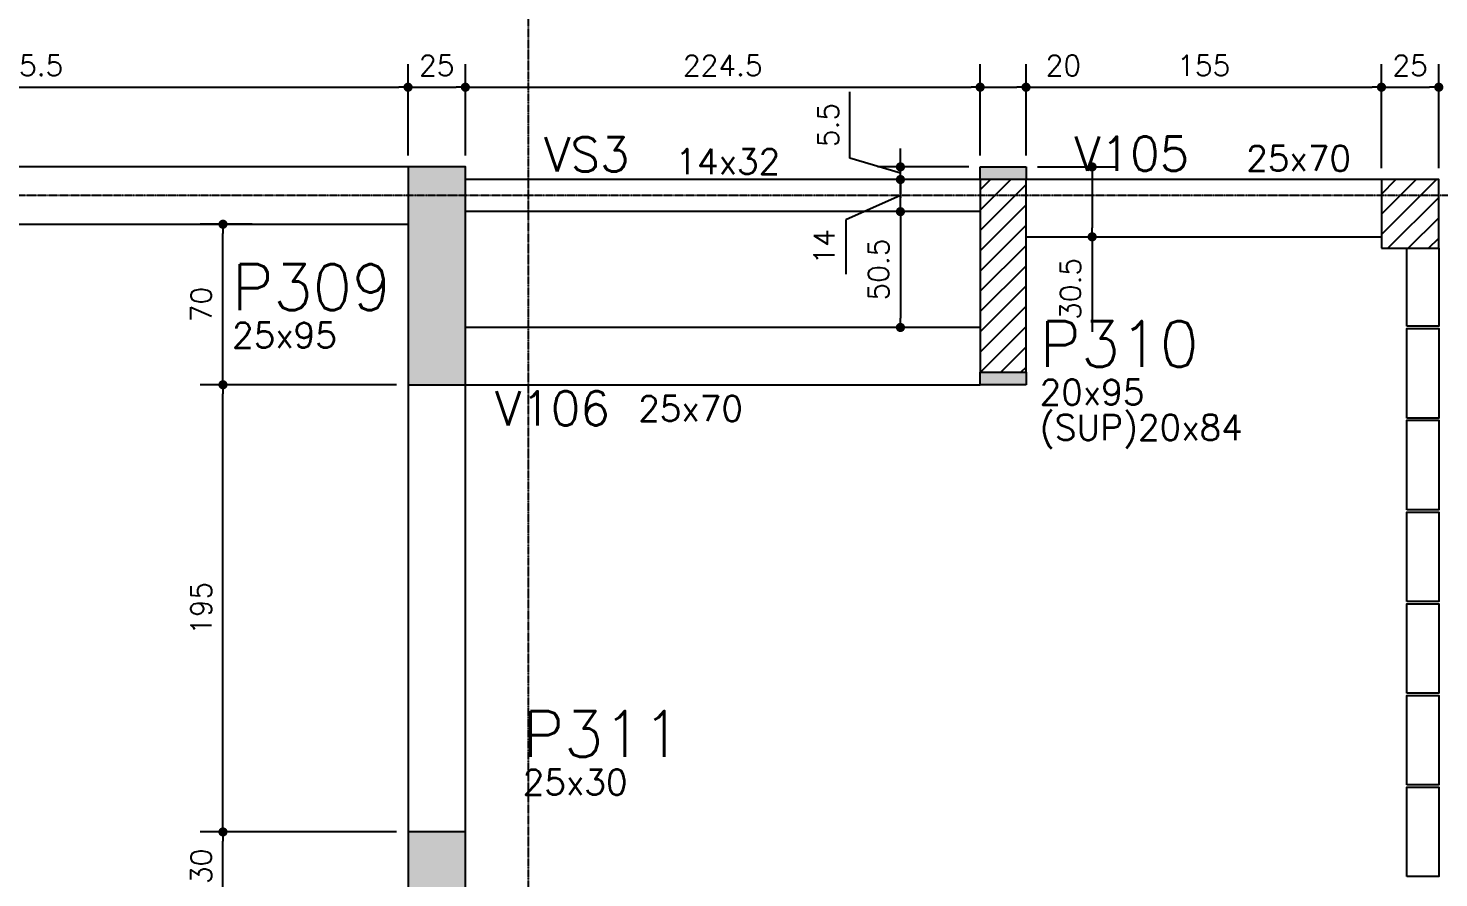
# Model space of a CAD drawing. Extents: x -856 to 20282, y 14720 to 28231.
# Drawn here: x 12254 to 12869, y 23910 to 24281 of the extents above; entities that cross this region are included whole.
import ezdxf

# ---------------------------------------------------------------- set-up
doc = ezdxf.new("R2010")
doc.units = 0
doc.linetypes.add('AXES', pattern=[0.54, 0.3, -0.08, 0.08, -0.08])
doc.layers.get('0').update_dxf_attribs({"linetype": 'CONTINUOUS'})
doc.layers.get('Defpoints').update_dxf_attribs({"linetype": 'CONTINUOUS'})
for name, color, linetype in [('00 - FELIPE', 2, 'CONTINUOUS'), ('COTA', 1, 'CONTINUOUS'), ('EIXOS', 1, 'AXES'), ('H2', 252, 'CONTINUOUS'), ('H5', 1, 'CONTINUOUS'), ('P-D', 2, 'CONTINUOUS'), ('P-M', 5, 'CONTINUOUS'), ('PIL-N', 4, 'CONTINUOUS'), ('VIG-D', 2, 'CONTINUOUS'), ('VIG-N', 4, 'CONTINUOUS'), ('VIGA', 3, 'CONTINUOUS')]:
    doc.layers.add(name, color=color, linetype=linetype)
doc.styles.add('COTA', font='romans.shx')
doc.styles.get("Standard").update_dxf_attribs({"font": 'ROMANS.SHX'})
doc.dimstyles.new('forma', dxfattribs={"dimscale": 5, "dimtxt": 1.8, "dimasz": 0.8, "dimexe": 2, "dimexo": 1, "dimgap": 1, "dimtad": 1, "dimdec": 1, "dimzin": 9, "dimdsep": 46, "dimtxsty": 'COTA', "dimblk1": 'DOT', "dimblk2": 'DOT', "dimsah": 1, "dimcen": 0, "dimdle": 1, "dimclrd": 256, "dimclre": 256, "dimclrt": 2, "dimadec": 0, "dimazin": 0, "dimtfac": 1, "dimtdec": 0, "dimtmove": 0, "dimatfit": 3, "dimfxl": 1, "dimtolj": 1, "dimtzin": 0, "dimarcsym": 0})
pattern_1 = [(45, (11243.565, -12066.7305), (-4.4194174, 4.4194174), [])]

# ---------------------------------------------------------------- blocks, each defined once
blk = doc.blocks.new('_Dot')
at = {"color": 0, "linetype": 'ByBlock', "lineweight": -2}
blk.add_line((-0.5, 0), (-1, 0), dxfattribs=at)
at = {"color": 0, "linetype": 'ByBlock', "const_width": 0.5}
blk.add_lwpolyline([(-0.25, 0, 1), (0.25, 0, 1)], format="xyb", close=True, dxfattribs=at)
blk = doc.blocks.new('*D547')
at = {"layer": 'COTA', "lineweight": -2, "transparency": 16777216}
for p, q in [((12414.58, 23930.36), (12328.85, 23930.36)), ((12338.85, 23904.36), (12338.85, 23926.36)), ((12414.58, 23900.36), (12328.85, 23900.36))]:
    blk.add_line(p, q, dxfattribs=at)
at = {"layer": 'Defpoints', "color": 0, "transparency": 16777216}
for p in [(12338.85, 23930.36), (12419.58, 23930.36), (12419.58, 23900.36)]:
    blk.add_point(p, dxfattribs=at)
at = {"layer": 'COTA', "lineweight": -2, "transparency": 16777216, "xscale": 4, "yscale": 4, "zscale": 4}
for p, rotation in [((12338.85, 23930.36), 90), ((12338.85, 23900.36), 270)]:
    blk.add_blockref('_Dot', p, dxfattribs=dict(at, rotation=rotation))
at = {"layer": 'COTA', "color": 2, "transparency": 16777216, "insert": (12329.35, 23915.36), "char_height": 9, "attachment_point": 5, "rotation": 90, "style": 'COTA'}
blk.add_mtext('\\A1;30 ', dxfattribs=at)
blk = doc.blocks.new('*D548')
at = {"layer": 'COTA', "lineweight": -2, "transparency": 16777216}
for p, q in [((12414.58, 24125.36), (12328.85, 24125.36)), ((12338.85, 23934.36), (12338.85, 24121.36)), ((12414.58, 23930.36), (12328.85, 23930.36))]:
    blk.add_line(p, q, dxfattribs=at)
at = {"layer": 'Defpoints', "color": 0, "transparency": 16777216}
for p in [(12338.85, 24125.36), (12419.58, 24125.36), (12419.58, 23930.36)]:
    blk.add_point(p, dxfattribs=at)
at = {"layer": 'COTA', "lineweight": -2, "transparency": 16777216, "xscale": 4, "yscale": 4, "zscale": 4}
for p, rotation in [((12338.85, 24125.36), 90), ((12338.85, 23930.36), 270)]:
    blk.add_blockref('_Dot', p, dxfattribs=dict(at, rotation=rotation))
at = {"layer": 'COTA', "color": 2, "transparency": 16777216, "insert": (12329.35, 24027.86), "char_height": 9, "attachment_point": 5, "rotation": 90, "style": 'COTA'}
blk.add_mtext('\\A1;195 ', dxfattribs=at)
blk = doc.blocks.new('*D549')
at = {"layer": 'COTA', "lineweight": -2, "transparency": 16777216}
for p, q in [((12351.55, 24195.36), (12328.85, 24195.36)), ((12338.85, 24129.36), (12338.85, 24191.36)), ((12414.58, 24125.36), (12328.85, 24125.36))]:
    blk.add_line(p, q, dxfattribs=at)
at = {"layer": 'Defpoints', "color": 0, "transparency": 16777216}
for p in [(12338.85, 24195.36), (12356.55, 24195.36), (12419.58, 24125.36)]:
    blk.add_point(p, dxfattribs=at)
at = {"layer": 'COTA', "lineweight": -2, "transparency": 16777216, "xscale": 4, "yscale": 4, "zscale": 4}
for p, rotation in [((12338.85, 24195.36), 90), ((12338.85, 24125.36), 270)]:
    blk.add_blockref('_Dot', p, dxfattribs=dict(at, rotation=rotation))
at = {"layer": 'COTA', "color": 2, "transparency": 16777216, "insert": (12329.35, 24160.36), "char_height": 9, "attachment_point": 5, "rotation": 90, "style": 'COTA'}
blk.add_mtext('\\A1;70 ', dxfattribs=at)
blk = doc.blocks.new('*D550')
at = {"layer": 'COTA', "lineweight": -2, "transparency": 16777216}
for p, q in [((12084.08, 24255.38), (12084.08, 24265.12)), ((12419.58, 24225.36), (12419.58, 24265.12)), ((12088.08, 24255.12), (12415.58, 24255.12))]:
    blk.add_line(p, q, dxfattribs=at)
at = {"layer": 'Defpoints', "color": 0, "transparency": 16777216}
for p in [(12084.08, 24250.38), (12419.58, 24255.12), (12419.58, 24220.36)]:
    blk.add_point(p, dxfattribs=at)
at = {"layer": 'COTA', "lineweight": -2, "transparency": 16777216, "xscale": 4, "yscale": 4, "zscale": 4, "rotation": 180}
blk.add_blockref('_Dot', (12084.08, 24255.12), dxfattribs=at)
at = {"layer": 'COTA', "lineweight": -2, "transparency": 16777216, "xscale": 4, "yscale": 4, "zscale": 4}
blk.add_blockref('_Dot', (12419.58, 24255.12), dxfattribs=at)
at = {"layer": 'COTA', "color": 2, "transparency": 16777216, "insert": (12251.83, 24264.62), "char_height": 9, "attachment_point": 5, "style": 'COTA'}
blk.add_mtext('\\A1;335.5 ', dxfattribs=at)
blk = doc.blocks.new('*D551')
at = {"layer": 'COTA', "lineweight": -2, "transparency": 16777216}
for p, q in [((12419.58, 24225.36), (12419.58, 24265.12)), ((12444.58, 24225.36), (12444.58, 24265.12)), ((12423.58, 24255.12), (12440.58, 24255.12))]:
    blk.add_line(p, q, dxfattribs=at)
at = {"layer": 'Defpoints', "color": 0, "transparency": 16777216}
for p in [(12444.58, 24255.12), (12419.58, 24220.36), (12444.58, 24220.36)]:
    blk.add_point(p, dxfattribs=at)
at = {"layer": 'COTA', "lineweight": -2, "transparency": 16777216, "xscale": 4, "yscale": 4, "zscale": 4, "rotation": 180}
blk.add_blockref('_Dot', (12419.58, 24255.12), dxfattribs=at)
at = {"layer": 'COTA', "lineweight": -2, "transparency": 16777216, "xscale": 4, "yscale": 4, "zscale": 4}
blk.add_blockref('_Dot', (12444.58, 24255.12), dxfattribs=at)
at = {"layer": 'COTA', "color": 2, "transparency": 16777216, "insert": (12432.08, 24264.62), "char_height": 9, "attachment_point": 5, "style": 'COTA'}
blk.add_mtext('\\A1;25 ', dxfattribs=at)
blk = doc.blocks.new('*D552')
at = {"layer": 'COTA', "lineweight": -2, "transparency": 16777216}
for p, q in [((12444.58, 24225.36), (12444.58, 24265.12)), ((12669.08, 24225.37), (12669.08, 24265.12)), ((12448.58, 24255.12), (12665.08, 24255.12))]:
    blk.add_line(p, q, dxfattribs=at)
at = {"layer": 'Defpoints', "color": 0, "transparency": 16777216}
for p in [(12669.08, 24255.12), (12444.58, 24220.36), (12669.08, 24220.37)]:
    blk.add_point(p, dxfattribs=at)
at = {"layer": 'COTA', "lineweight": -2, "transparency": 16777216, "xscale": 4, "yscale": 4, "zscale": 4, "rotation": 180}
blk.add_blockref('_Dot', (12444.58, 24255.12), dxfattribs=at)
at = {"layer": 'COTA', "lineweight": -2, "transparency": 16777216, "xscale": 4, "yscale": 4, "zscale": 4}
blk.add_blockref('_Dot', (12669.08, 24255.12), dxfattribs=at)
at = {"layer": 'COTA', "color": 2, "transparency": 16777216, "insert": (12556.83, 24264.62), "char_height": 9, "attachment_point": 5, "style": 'COTA'}
blk.add_mtext('\\A1;224.5 ', dxfattribs=at)
blk = doc.blocks.new('*D536')
at = {"layer": 'COTA', "lineweight": -2, "transparency": 16777216}
for p, q in [((12669.08, 24225.37), (12669.08, 24265.12)), ((12689.08, 24225.37), (12689.08, 24265.12)), ((12673.08, 24255.12), (12685.08, 24255.12)), ((12689.08, 24255.12), (12717.65, 24255.12))]:
    blk.add_line(p, q, dxfattribs=at)
at = {"layer": 'Defpoints', "color": 0, "transparency": 16777216}
for p in [(12689.08, 24255.12), (12669.08, 24220.37), (12689.08, 24220.37)]:
    blk.add_point(p, dxfattribs=at)
at = {"layer": 'COTA', "lineweight": -2, "transparency": 16777216, "xscale": 4, "yscale": 4, "zscale": 4, "rotation": 180}
blk.add_blockref('_Dot', (12669.08, 24255.12), dxfattribs=at)
at = {"layer": 'COTA', "lineweight": -2, "transparency": 16777216, "xscale": 4, "yscale": 4, "zscale": 4}
blk.add_blockref('_Dot', (12689.08, 24255.12), dxfattribs=at)
at = {"layer": 'COTA', "color": 2, "transparency": 16777216, "insert": (12705.36, 24264.62), "char_height": 9, "attachment_point": 5, "style": 'COTA'}
blk.add_mtext('\\A1;20 ', dxfattribs=at)
blk = doc.blocks.new('*D537')
at = {"layer": 'COTA', "lineweight": -2, "transparency": 16777216}
for p, q in [((12689.08, 24225.37), (12689.08, 24265.12)), ((12844.08, 24219.86), (12844.08, 24265.12)), ((12693.08, 24255.12), (12840.08, 24255.12))]:
    blk.add_line(p, q, dxfattribs=at)
at = {"layer": 'Defpoints', "color": 0, "transparency": 16777216}
for p in [(12844.08, 24255.12), (12689.08, 24220.37), (12844.08, 24214.86)]:
    blk.add_point(p, dxfattribs=at)
at = {"layer": 'COTA', "lineweight": -2, "transparency": 16777216, "xscale": 4, "yscale": 4, "zscale": 4, "rotation": 180}
blk.add_blockref('_Dot', (12689.08, 24255.12), dxfattribs=at)
at = {"layer": 'COTA', "lineweight": -2, "transparency": 16777216, "xscale": 4, "yscale": 4, "zscale": 4}
blk.add_blockref('_Dot', (12844.08, 24255.12), dxfattribs=at)
at = {"layer": 'COTA', "color": 2, "transparency": 16777216, "insert": (12766.58, 24264.62), "char_height": 9, "attachment_point": 5, "style": 'COTA'}
blk.add_mtext('\\A1;155 ', dxfattribs=at)
blk = doc.blocks.new('*D538')
at = {"layer": 'COTA', "lineweight": -2, "transparency": 16777216}
for p, q in [((12844.08, 24219.86), (12844.08, 24265.12)), ((12869.08, 24219.86), (12869.08, 24265.12)), ((12848.08, 24255.12), (12865.08, 24255.12))]:
    blk.add_line(p, q, dxfattribs=at)
at = {"layer": 'Defpoints', "color": 0, "transparency": 16777216}
for p in [(12869.08, 24255.12), (12844.08, 24214.86), (12869.08, 24214.86)]:
    blk.add_point(p, dxfattribs=at)
at = {"layer": 'COTA', "lineweight": -2, "transparency": 16777216, "xscale": 4, "yscale": 4, "zscale": 4, "rotation": 180}
blk.add_blockref('_Dot', (12844.08, 24255.12), dxfattribs=at)
at = {"layer": 'COTA', "lineweight": -2, "transparency": 16777216, "xscale": 4, "yscale": 4, "zscale": 4}
blk.add_blockref('_Dot', (12869.08, 24255.12), dxfattribs=at)
at = {"layer": 'COTA', "color": 2, "transparency": 16777216, "insert": (12856.58, 24264.62), "char_height": 9, "attachment_point": 5, "style": 'COTA'}
blk.add_mtext('\\A1;25 ', dxfattribs=at)
blk = doc.blocks.new('*D539')
at = {"layer": 'COTA', "lineweight": -2, "transparency": 16777216}
for p, q in [((12664.08, 24200.86), (12624.3, 24200.86)), ((12634.3, 24196.86), (12634.3, 24154.36)), ((12650.65, 24150.36), (12624.3, 24150.36))]:
    blk.add_line(p, q, dxfattribs=at)
at = {"layer": 'Defpoints', "color": 0, "transparency": 16777216}
for p in [(12669.08, 24200.86), (12634.3, 24150.36), (12655.65, 24150.36)]:
    blk.add_point(p, dxfattribs=at)
at = {"layer": 'COTA', "lineweight": -2, "transparency": 16777216, "xscale": 4, "yscale": 4, "zscale": 4}
for p, rotation in [((12634.3, 24200.86), 90), ((12634.3, 24150.36), 270)]:
    blk.add_blockref('_Dot', p, dxfattribs=dict(at, rotation=rotation))
at = {"layer": 'COTA', "color": 2, "transparency": 16777216, "insert": (12624.8, 24175.61), "char_height": 9, "attachment_point": 5, "rotation": 90, "style": 'COTA'}
blk.add_mtext('\\A1;50.5 ', dxfattribs=at)
blk = doc.blocks.new('*D519')
at = {"layer": 'COTA', "lineweight": -2, "transparency": 16777216}
for p, q in [((12634.3, 24218.86), (12634.3, 24222.86)), ((12643.88, 24214.86), (12624.3, 24214.86)), ((12634.3, 24200.86), (12634.3, 24214.86)), ((12634.3, 24200.86), (12634.3, 24214.86)), ((12634.3, 24207.86), (12610.56, 24197.35)), ((12664.08, 24200.86), (12624.3, 24200.86)), ((12610.56, 24197.35), (12610.56, 24173.63)), ((12634.3, 24196.86), (12634.3, 24192.86))]:
    blk.add_line(p, q, dxfattribs=at)
at = {"layer": 'Defpoints', "color": 0, "transparency": 16777216}
for p in [(12634.3, 24214.86), (12648.88, 24214.86), (12669.08, 24200.86)]:
    blk.add_point(p, dxfattribs=at)
at = {"layer": 'COTA', "lineweight": -2, "transparency": 16777216, "xscale": 4, "yscale": 4, "zscale": 4}
for p, rotation in [((12634.3, 24214.86), 270), ((12634.3, 24200.86), 90)]:
    blk.add_blockref('_Dot', p, dxfattribs=dict(at, rotation=rotation))
at = {"layer": 'COTA', "color": 2, "transparency": 16777216, "insert": (12601.06, 24185.49), "char_height": 9, "attachment_point": 5, "rotation": 90, "style": 'COTA'}
blk.add_mtext('\\A1;14 ', dxfattribs=at)
blk = doc.blocks.new('*D520')
at = {"layer": 'COTA', "lineweight": -2, "transparency": 16777216}
for p, q in [((12612.3, 24224.21), (12612.3, 24253.07)), ((12634.3, 24224.37), (12634.3, 24228.37)), ((12634.3, 24217.61), (12612.3, 24224.21)), ((12664.08, 24220.37), (12624.3, 24220.37)), ((12634.3, 24214.86), (12634.3, 24220.37)), ((12634.3, 24214.86), (12634.3, 24220.37)), ((12643.88, 24214.86), (12624.3, 24214.86)), ((12634.3, 24210.86), (12634.3, 24206.86))]:
    blk.add_line(p, q, dxfattribs=at)
at = {"layer": 'Defpoints', "color": 0, "transparency": 16777216}
for p in [(12634.3, 24220.37), (12669.08, 24220.37), (12648.88, 24214.86)]:
    blk.add_point(p, dxfattribs=at)
at = {"layer": 'COTA', "lineweight": -2, "transparency": 16777216, "xscale": 4, "yscale": 4, "zscale": 4}
for p, rotation in [((12634.3, 24220.37), 270), ((12634.3, 24214.86), 90)]:
    blk.add_blockref('_Dot', p, dxfattribs=dict(at, rotation=rotation))
at = {"layer": 'COTA', "color": 2, "transparency": 16777216, "insert": (12602.8, 24238.64), "char_height": 9, "attachment_point": 5, "rotation": 90, "style": 'COTA'}
blk.add_mtext('\\A1;5.5 ', dxfattribs=at)
blk = doc.blocks.new('*D830')
at = {"layer": '00 - FELIPE', "lineweight": -2, "transparency": 16777216}
for p, q in [((12694.08, 24220.37), (12727.9, 24220.37)), ((12717.9, 24216.37), (12717.9, 24193.86)), ((12694.08, 24189.86), (12727.9, 24189.86)), ((12717.9, 24189.86), (12717.9, 24148.43))]:
    blk.add_line(p, q, dxfattribs=at)
at = {"layer": 'Defpoints', "color": 0, "transparency": 16777216}
for p in [(12689.08, 24220.37), (12689.08, 24189.86), (12717.9, 24189.86)]:
    blk.add_point(p, dxfattribs=at)
at = {"layer": '00 - FELIPE', "lineweight": -2, "transparency": 16777216, "xscale": 4, "yscale": 4, "zscale": 4}
for p, rotation in [((12717.9, 24220.37), 90), ((12717.9, 24189.86), 270)]:
    blk.add_blockref('_Dot', p, dxfattribs=dict(at, rotation=rotation))
at = {"layer": '00 - FELIPE', "color": 2, "transparency": 16777216, "insert": (12708.4, 24167.15), "char_height": 9, "attachment_point": 5, "rotation": 90, "style": 'COTA'}
blk.add_mtext('\\A1;30.5 ', dxfattribs=at)

msp = doc.modelspace()

# ---------------------------------------------------------------- hatches: boundary and pattern name
at = {"layer": 'H2'}
for points in [[(12419.58, 24125.36), (12444.58, 24125.36), (12444.58, 24220.36), (12419.58, 24220.36)], [(12689.08, 24220.36), (12669.08, 24220.36), (12669.08, 24214.87), (12689.08, 24214.87)], [(12689.08, 24130.87), (12669.08, 24130.87), (12669.08, 24125.36), (12689.08, 24125.36)], [(12419.58, 23900.36), (12444.58, 23900.36), (12444.58, 23930.36), (12419.58, 23930.36)]]:
    msp.add_hatch(color=256, dxfattribs=at).paths.add_polyline_path(points)
at = {"layer": 'H5'}
h = msp.add_hatch(dxfattribs=at)
h.set_pattern_fill('ANSI31', color=256, scale=50, style=0)
h.set_pattern_definition(pattern_1)
h.paths.add_polyline_path([(12669.08, 24130.87), (12689.08, 24130.87), (12689.08, 24214.87), (12669.08, 24214.87)])
h = msp.add_hatch(dxfattribs=at)
h.set_pattern_fill('ANSI31', color=256, scale=50, style=0)
h.set_pattern_definition(pattern_1)
h.paths.add_polyline_path([(12844.08, 24184.86), (12869.08, 24184.86), (12869.08, 24214.86), (12844.08, 24214.86)])

# ---------------------------------------------------------------- linework, layer by layer
for points in [[(12855.08, 24150.86), (12855.08, 24184.86), (12869.08, 24184.86), (12869.08, 24150.86), (12855.08, 24150.86)], [(12855.08, 24110.86), (12855.08, 24149.86), (12869.08, 24149.86), (12869.08, 24110.86), (12855.08, 24110.86)], [(12855.08, 24070.86), (12855.08, 24109.86), (12869.08, 24109.86), (12869.08, 24070.86), (12855.08, 24070.86)], [(12855.08, 24030.86), (12855.08, 24069.86), (12869.08, 24069.86), (12869.08, 24030.86), (12855.08, 24030.86)], [(12855.08, 23990.86), (12855.08, 24029.86), (12869.08, 24029.86), (12869.08, 23990.86), (12855.08, 23990.86)], [(12855.08, 23950.86), (12855.08, 23989.86), (12869.08, 23989.86), (12869.08, 23950.86), (12855.08, 23950.86)], [(12855.08, 23910.86), (12855.08, 23949.86), (12869.08, 23949.86), (12869.08, 23910.86), (12855.08, 23910.86)]]:
    msp.add_lwpolyline(points)
at = {"layer": 'EIXOS', "color": 244, "true_color": 0x991b1e}
for p, q in [((12472.08, 23567.91), (12472.08, 25387.93)), ((14564.38, 24207.86), (11875.62, 24207.86))]:
    msp.add_line(p, q, dxfattribs=at)
at = {"layer": 'P-M'}
for p, q in [((12669.08, 24214.87), (12669.08, 24220.37)), ((12669.08, 24220.37), (12689.08, 24220.37)), ((12689.08, 24220.37), (12689.08, 24214.87)), ((12669.08, 24125.36), (12669.08, 24130.87)), ((12689.08, 24130.87), (12689.08, 24125.37)), ((12689.08, 24125.37), (12669.08, 24125.36))]:
    msp.add_line(p, q, dxfattribs=at)
at = {"layer": 'P-M', "linetype": 'Continuous'}
for points in [[(12419.58, 24125.36), (12444.58, 24125.36), (12444.58, 24220.36), (12419.58, 24220.36), (12419.58, 24125.36)], [(12669.08, 24130.87), (12689.08, 24130.87), (12689.08, 24214.87), (12669.08, 24214.87), (12669.08, 24130.87)], [(12844.08, 24184.86), (12869.08, 24184.86), (12869.08, 24214.86), (12844.08, 24214.86), (12844.08, 24184.86)], [(12419.58, 23900.36), (12444.58, 23900.36), (12444.58, 23930.36), (12419.58, 23930.36), (12419.58, 23900.36)]]:
    msp.add_lwpolyline(points, dxfattribs=at)
at = {"layer": 'VIGA'}
for p, q in [((12419.58, 24220.36), (12084.08, 24220.36)), ((12669.08, 24214.86), (12444.58, 24214.86)), ((12844.08, 24214.86), (12689.08, 24214.86)), ((12669.08, 24200.86), (12444.58, 24200.86)), ((12084.08, 24195.36), (12419.58, 24195.36)), ((12689.08, 24189.86), (12844.08, 24189.86)), ((12669.08, 24150.36), (12444.58, 24150.36)), ((12419.58, 24125.36), (12419.58, 23930.36)), ((12444.58, 23930.36), (12444.58, 24125.36)), ((12444.58, 24125.36), (12669.08, 24125.36))]:
    msp.add_line(p, q, dxfattribs=at)

# ---------------------------------------------------------------- texts
at = {"layer": 'P-D', "linetype": 'Continuous'}
for s, p in [('25x95', (12342.82, 24141.46)), ('20x95', (12694.99, 24116.61)), ('(SUP)20x84', (12694.99, 24101.27)), ('25x30', (12469.58, 23946.55))]:
    msp.add_text(s, height=11, dxfattribs=at).set_placement(p)
at = {"layer": 'PIL-N', "linetype": 'Continuous'}
for s, p in [('P309', (12342.82, 24157.96)), ('P310', (12694.99, 24133.11)), ('P311', (12469.58, 23963.05))]:
    msp.add_text(s, height=20, dxfattribs=at).set_placement(p)
at = {"layer": 'VIG-D', "linetype": 'Continuous'}
for s, p in [('14x32', (12536.15, 24217.23)), ('25x70', (12785.08, 24218.61)), ('25x70', (12519.91, 24109.52))]:
    msp.add_text(s, height=11, dxfattribs=at).set_placement(p)
at = {"layer": 'VIG-N', "linetype": 'Continuous'}
for s, p in [('VS3', (12478.86, 24218.33)), ('V105', (12710.08, 24218.61)), ('V106', (12457.44, 24107.55))]:
    msp.add_text(s, height=15, dxfattribs=at).set_placement(p)

# ---------------------------------------------------------------- dimensions: what is measured, and where the dimension line sits
at = {"layer": '00 - FELIPE'}
dim = msp.add_linear_dim(base=(12717.9, 24189.86), p1=(12689.08, 24220.37), p2=(12689.08, 24189.86), angle=90, dimstyle='forma', override={"dimpost": ' '}, dxfattribs=at)
dim.commit()
dim.dimension.update_dxf_attribs({"geometry": '*D830', "text_midpoint": (12708.4, 24167.15)})
at = {"layer": 'COTA'}
for base, p1, p2, override, picture, middle in [((12419.58, 24255.12), (12084.08, 24250.38), (12419.58, 24220.36), {"dimpost": ' '}, '*D550', (12251.83, 24264.62)), ((12444.58, 24255.12), (12419.58, 24220.36), (12444.58, 24220.36), {"dimpost": ' ', "dimtmove": 1}, '*D551', (12432.08, 24264.62)), ((12669.08, 24255.12), (12444.58, 24220.36), (12669.08, 24220.37), {"dimpost": ' ', "dimtmove": 1}, '*D552', (12556.83, 24264.62)), ((12689.08, 24255.12), (12669.08, 24220.37), (12689.08, 24220.37), {"dimpost": ' '}, '*D536', (12705.36, 24264.62)), ((12844.08, 24255.12), (12689.08, 24220.37), (12844.08, 24214.86), {"dimpost": ' ', "dimtmove": 1}, '*D537', (12766.58, 24264.62)), ((12869.08, 24255.12), (12844.08, 24214.86), (12869.08, 24214.86), {"dimpost": ' ', "dimtmove": 1}, '*D538', (12856.58, 24264.62))]:
    dim = msp.add_linear_dim(base=base, p1=p1, p2=p2, dimstyle='forma', override=override, dxfattribs=at)
    dim.commit()
    dim.dimension.update_dxf_attribs({"geometry": picture, "text_midpoint": middle})
for base, p1, p2, override, picture, middle in [((12634.3, 24220.37), (12648.88, 24214.86), (12669.08, 24220.37), {"dimpost": ' ', "dimtmove": 1}, '*D520', (12602.8, 24229.21)), ((12634.3, 24150.36), (12669.08, 24200.86), (12655.65, 24150.36), {"dimpost": ' '}, '*D539', (12624.8, 24175.61)), ((12338.85, 24195.36), (12419.58, 24125.36), (12356.55, 24195.36), {"dimpost": ' ', "dimtmove": 1}, '*D549', (12329.35, 24160.36)), ((12338.85, 24125.36), (12419.58, 23930.36), (12419.58, 24125.36), {"dimpost": ' ', "dimtmove": 1}, '*D548', (12329.35, 24027.86)), ((12338.85, 23930.36), (12419.58, 23900.36), (12419.58, 23930.36), {"dimpost": ' ', "dimtmove": 1}, '*D547', (12329.35, 23915.36))]:
    dim = msp.add_linear_dim(base=base, p1=p1, p2=p2, angle=90, dimstyle='forma', override=override, dxfattribs=at)
    dim.commit()
    dim.dimension.update_dxf_attribs({"geometry": picture, "text_midpoint": middle})
dim = msp.add_linear_dim(base=(12634.3, 24214.86), p1=(12669.08, 24200.86), p2=(12648.88, 24214.86), angle=90, dimstyle='forma', override={"dimpost": ' ', "dimtmove": 1}, dxfattribs=at)
dim.commit()
dim.dimension.update_dxf_attribs({"geometry": '*D519', "text_midpoint": (12610.56, 24192.35), "dimtype": 160})

doc.saveas('drawing.dxf')
